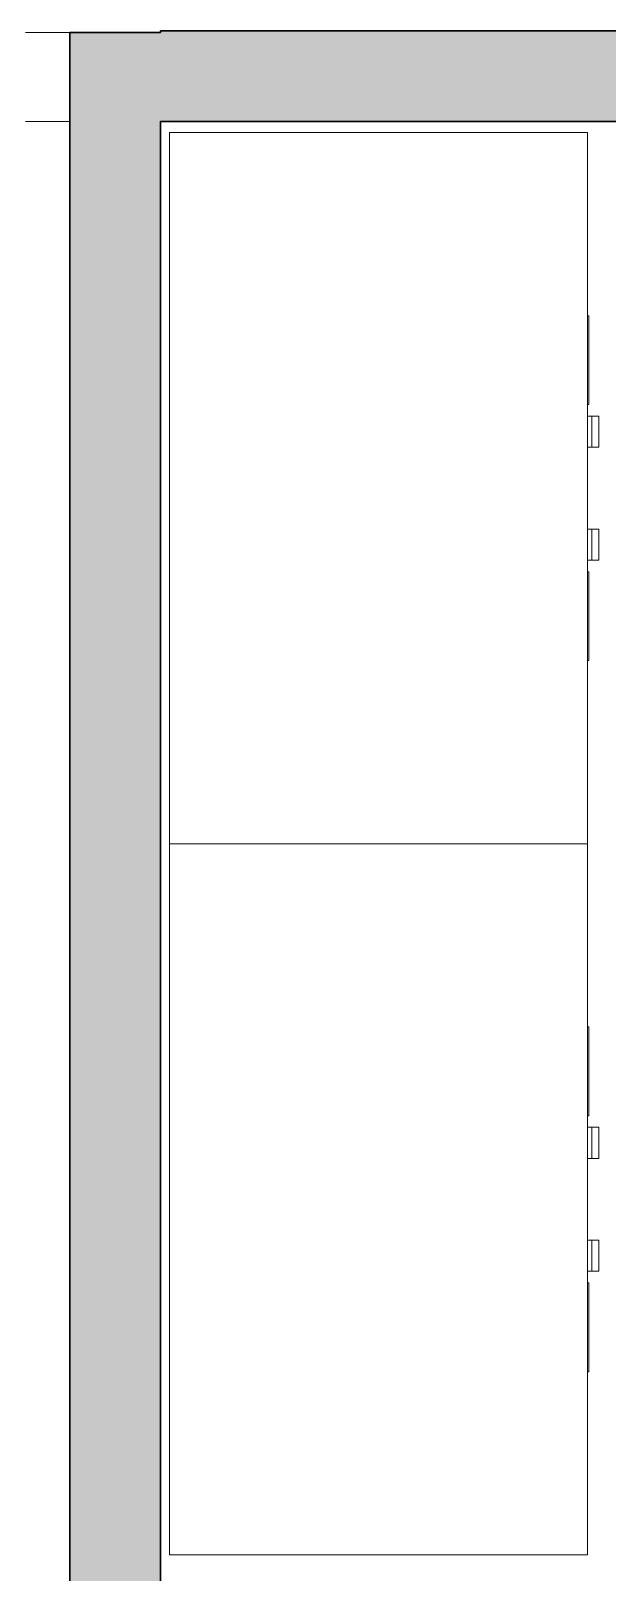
# Model space of a CAD drawing. Header units: millimetres. Extents: x 155927 to 295199, y -4084 to 97293.
# Drawn here: x 189255 to 189903, y 11876 to 13610 of the extents above; entities that cross this region are included whole.
import ezdxf

# ---------------------------------------------------------------- set-up
doc = ezdxf.new("R2010")
doc.units = ezdxf.units.MM
doc.header["$MEASUREMENT"] = 0
for name, color, linetype, lineweight in [('A-GLAZ-CWMG', 7, 'CONTINUOUS', 9), ('A-WALL-PATT', 7, 'CONTINUOUS', 9), ('I-FURN', 8, 'CONTINUOUS', 9), ('I-WALL', 7, 'CONTINUOUS', 9)]:
    doc.layers.add(name, color=color, linetype=linetype, lineweight=lineweight)

msp = doc.modelspace()

# ---------------------------------------------------------------- hatches: boundary and pattern name
at = {"layer": 'A-WALL-PATT'}
h = msp.add_hatch(color=256, dxfattribs=at)
h.paths.add_polyline_path([(189400.8, 9850.1), (189400.8, 10015.9), (189298.8, 10015.9), (189298.8, 9850.1)], flags=0)
h.paths.add_polyline_path([(189400.8, 11025.9), (189400.8, 13607.6), (189298.8, 13607.6), (189298.8, 11025.9)], flags=0)
h = msp.add_hatch(color=256, dxfattribs=at)
h.paths.add_polyline_path([(197957.8, 13507.6), (197957.8, 13609.6), (197550.8, 13609.6), (197550.8, 13507.6)], flags=0)
h.paths.add_polyline_path([(193950.8, 13507.6), (193950.8, 13609.6), (193650.8, 13609.6), (193650.8, 13507.6), (193757.3, 13507.6)], flags=0)
h.paths.add_polyline_path([(189554.9, 13507.6), (190050.8, 13507.6), (190050.8, 13609.6), (189400.8, 13609.6), (189400.8, 13507.6)], flags=0)

# ---------------------------------------------------------------- linework, layer by layer
at = {"layer": 'A-GLAZ-CWMG', "lineweight": 20, "extrusion": (0, 0, -1)}
for p, q in [((189298.8, 13607.6), (189248.8, 13607.6)), ((189298.8, 13507.6), (189298.8, 13607.6)), ((189248.8, 13507.6), (189298.8, 13507.6))]:
    msp.add_line(p, q, dxfattribs=at)
at = {"layer": 'I-FURN'}
for p, q in [((189880.8, 13495.1), (189410.8, 13495.1)), ((189410.8, 13495.1), (189410.8, 12695.1)), ((189880.8, 13495.1), (189880.8, 12695.1)), ((189882.3, 13289.1), (189880.8, 13289.1)), ((189882.3, 13289.1), (189880.8, 13289.1)), ((189882.3, 13289.1), (189880.8, 13289.1)), ((189882.3, 13285.1), (189882.3, 13289.1)), ((189882.3, 13289.1), (189882.3, 13281.1)), ((189882.3, 13285.1), (189882.3, 13289.1)), ((189882.3, 13289.1), (189882.3, 13285.1)), ((189882.3, 13285.1), (189882.3, 13289.1)), ((189882.3, 13289.1), (189882.3, 13285.1)), ((189882.3, 13281.1), (189882.3, 13197.1)), ((189882.3, 13197.1), (189882.3, 13189.1)), ((189880.8, 13189.1), (189882.3, 13189.1)), ((189880.8, 13189.1), (189882.3, 13189.1)), ((189880.8, 13189.1), (189882.3, 13189.1)), ((189882.3, 13189.1), (189882.3, 13193.1)), ((189882.3, 13193.1), (189882.3, 13189.1)), ((189882.3, 13189.1), (189882.3, 13193.1)), ((189882.3, 13193.1), (189882.3, 13189.1)), ((189882.3, 13189.1), (189882.3, 13193.1)), ((189885.8, 13176.1), (189880.8, 13176.1)), ((189885.8, 13176.1), (189880.8, 13176.1)), ((189882.3, 13176.1), (189880.8, 13176.1)), ((189882.3, 13175.7), (189882.3, 13176.1)), ((189882.3, 13176.1), (189882.3, 13175.7)), ((189885.8, 13176.1), (189885.8, 13141.1)), ((189885.8, 13176.1), (189893.3, 13176.1)), ((189893.3, 13176.1), (189893.8, 13176.1)), ((189893.8, 13141.1), (189893.8, 13176.1)), ((189893.8, 13141.1), (189893.8, 13176.1)), ((189880.8, 13141.1), (189885.8, 13141.1)), ((189880.8, 13141.1), (189885.8, 13141.1)), ((189893.3, 13141.1), (189885.8, 13141.1)), ((189893.8, 13141.1), (189893.3, 13141.1)), ((189885.8, 13049.1), (189880.8, 13049.1)), ((189885.8, 13049.1), (189880.8, 13049.1)), ((189885.8, 13049.1), (189885.8, 13014.1)), ((189885.8, 13049.1), (189893.3, 13049.1)), ((189893.3, 13049.1), (189893.8, 13049.1)), ((189893.8, 13014.1), (189893.8, 13049.1)), ((189893.8, 13014.1), (189893.8, 13049.1)), ((189880.8, 13014.1), (189885.8, 13014.1)), ((189880.8, 13014.1), (189885.8, 13014.1)), ((189880.8, 13014.1), (189882.3, 13014.1)), ((189882.3, 13014.5), (189882.3, 13014.1)), ((189882.3, 13014.1), (189882.3, 13014.5)), ((189893.3, 13014.1), (189885.8, 13014.1)), ((189893.8, 13014.1), (189893.3, 13014.1)), ((189882.3, 13001.1), (189880.8, 13001.1)), ((189882.3, 13001.1), (189880.8, 13001.1)), ((189882.3, 13001.1), (189880.8, 13001.1)), ((189882.3, 12997.1), (189882.3, 13001.1)), ((189882.3, 13001.1), (189882.3, 12993.1)), ((189882.3, 12997.1), (189882.3, 13001.1)), ((189882.3, 13001.1), (189882.3, 12997.1)), ((189882.3, 12997.1), (189882.3, 13001.1)), ((189882.3, 13001.1), (189882.3, 12997.1)), ((189882.3, 12993.1), (189882.3, 12909.1)), ((189882.3, 12909.1), (189882.3, 12901.1)), ((189882.3, 12901.1), (189882.3, 12905.1)), ((189882.3, 12905.1), (189882.3, 12901.1)), ((189882.3, 12901.1), (189882.3, 12905.1)), ((189882.3, 12905.1), (189882.3, 12901.1)), ((189882.3, 12901.1), (189882.3, 12905.1)), ((189880.8, 12901.1), (189882.3, 12901.1)), ((189880.8, 12901.1), (189882.3, 12901.1)), ((189880.8, 12901.1), (189882.3, 12901.1)), ((189880.8, 12695.1), (189410.8, 12695.1)), ((189880.8, 12695.1), (189410.8, 12695.1)), ((189410.8, 12695.1), (189410.8, 11895.1)), ((189880.8, 12695.1), (189880.8, 11895.1)), ((189882.3, 12489.1), (189880.8, 12489.1)), ((189882.3, 12489.1), (189880.8, 12489.1)), ((189882.3, 12489.1), (189880.8, 12489.1)), ((189882.3, 12485.1), (189882.3, 12489.1)), ((189882.3, 12489.1), (189882.3, 12481.1)), ((189882.3, 12485.1), (189882.3, 12489.1)), ((189882.3, 12489.1), (189882.3, 12485.1)), ((189882.3, 12485.1), (189882.3, 12489.1)), ((189882.3, 12489.1), (189882.3, 12485.1)), ((189882.3, 12481.1), (189882.3, 12397.1)), ((189880.8, 12389.1), (189882.3, 12389.1)), ((189880.8, 12389.1), (189882.3, 12389.1)), ((189880.8, 12389.1), (189882.3, 12389.1)), ((189882.3, 12397.1), (189882.3, 12389.1)), ((189882.3, 12389.1), (189882.3, 12393.1)), ((189882.3, 12393.1), (189882.3, 12389.1)), ((189882.3, 12389.1), (189882.3, 12393.1)), ((189882.3, 12393.1), (189882.3, 12389.1)), ((189882.3, 12389.1), (189882.3, 12393.1)), ((189885.8, 12376.1), (189880.8, 12376.1)), ((189885.8, 12376.1), (189880.8, 12376.1)), ((189882.3, 12376.1), (189880.8, 12376.1)), ((189882.3, 12375.7), (189882.3, 12376.1)), ((189882.3, 12376.1), (189882.3, 12375.7)), ((189885.8, 12376.1), (189885.8, 12341.1)), ((189885.8, 12376.1), (189893.3, 12376.1)), ((189893.3, 12376.1), (189893.8, 12376.1)), ((189893.8, 12341.1), (189893.8, 12376.1)), ((189893.8, 12341.1), (189893.8, 12376.1)), ((189880.8, 12341.1), (189885.8, 12341.1)), ((189880.8, 12341.1), (189885.8, 12341.1)), ((189893.3, 12341.1), (189885.8, 12341.1)), ((189893.8, 12341.1), (189893.3, 12341.1)), ((189885.8, 12249.1), (189880.8, 12249.1)), ((189885.8, 12249.1), (189880.8, 12249.1)), ((189885.8, 12249.1), (189885.8, 12214.1)), ((189885.8, 12249.1), (189893.3, 12249.1)), ((189893.3, 12249.1), (189893.8, 12249.1)), ((189893.8, 12214.1), (189893.8, 12249.1)), ((189893.8, 12214.1), (189893.8, 12249.1)), ((189880.8, 12214.1), (189885.8, 12214.1)), ((189880.8, 12214.1), (189885.8, 12214.1)), ((189880.8, 12214.1), (189882.3, 12214.1)), ((189882.3, 12214.5), (189882.3, 12214.1)), ((189882.3, 12214.1), (189882.3, 12214.5)), ((189893.3, 12214.1), (189885.8, 12214.1)), ((189893.8, 12214.1), (189893.3, 12214.1)), ((189882.3, 12201.1), (189880.8, 12201.1)), ((189882.3, 12201.1), (189880.8, 12201.1)), ((189882.3, 12201.1), (189880.8, 12201.1)), ((189882.3, 12197.1), (189882.3, 12201.1)), ((189882.3, 12201.1), (189882.3, 12193.1)), ((189882.3, 12197.1), (189882.3, 12201.1)), ((189882.3, 12201.1), (189882.3, 12197.1)), ((189882.3, 12197.1), (189882.3, 12201.1)), ((189882.3, 12201.1), (189882.3, 12197.1)), ((189882.3, 12193.1), (189882.3, 12109.1)), ((189882.3, 12109.1), (189882.3, 12101.1)), ((189882.3, 12101.1), (189882.3, 12105.1)), ((189882.3, 12105.1), (189882.3, 12101.1)), ((189882.3, 12101.1), (189882.3, 12105.1)), ((189882.3, 12105.1), (189882.3, 12101.1)), ((189882.3, 12101.1), (189882.3, 12105.1)), ((189880.8, 12101.1), (189882.3, 12101.1)), ((189880.8, 12101.1), (189882.3, 12101.1)), ((189880.8, 12101.1), (189882.3, 12101.1)), ((189880.8, 11895.1), (189410.8, 11895.1))]:
    msp.add_line(p, q, dxfattribs=at)
at = {"layer": 'I-WALL', "lineweight": 30}
for p, q in [((189298.8, 13607.6), (189298.8, 11025.9)), ((189400.8, 13607.6), (189298.8, 13607.6)), ((190050.8, 13609.6), (189400.8, 13609.6)), ((189400.8, 13609.6), (189400.8, 13607.6)), ((189400.8, 13507.6), (190050.8, 13507.6)), ((189400.8, 11025.9), (189400.8, 13507.6))]:
    msp.add_line(p, q, dxfattribs=at)

doc.saveas('drawing.dxf')
